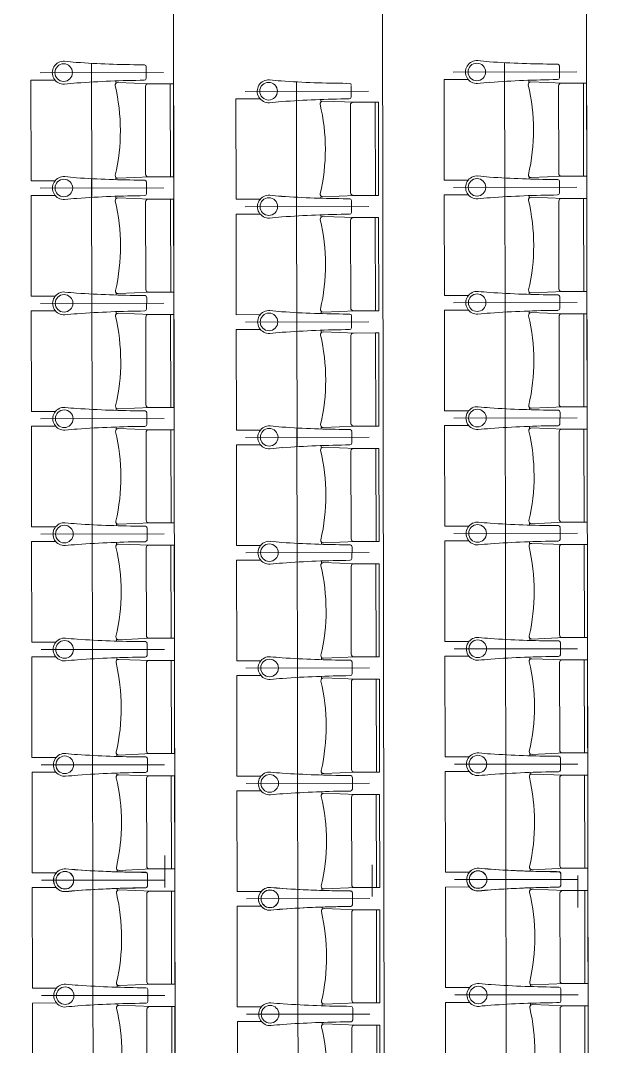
# Model space of a CAD drawing. Header units: millimetres. Extents: x 586 to 1010, y 369 to 668.
# Drawn here: x 684.831 to 687.69, y 474.633 to 479.602 of the extents above; entities that cross this region are included whole.
import ezdxf

# ---------------------------------------------------------------- set-up
doc = ezdxf.new("R2010")
doc.units = ezdxf.units.MM
doc.linetypes.add('CENTER', pattern=[2, 1.25, -0.25, 0.25, -0.25])
doc.linetypes.add('DASHED', pattern=[0.75, 0.5, -0.25])
doc.layers.add('plan line', color=7, linetype='Continuous', lineweight=15)

msp = doc.modelspace()

# ---------------------------------------------------------------- linework, layer by layer
at = {"color": 254, "lineweight": 25}
for points in [[(671.7124, 620.7085), (706.7355, 621.773), (754.2598, 613.8303), (814.6609, 600.1481), (855.7567, 598.0104), (895.0671, 567.0647), (920.0096, 542.0176), (952.0084, 521.2476), (977.2234, 504.6526), (979.6352, 479.2339), (986.3437, 463.8549), (988.7975, 462.3853)], [(654.944, 595.4717), (670.2671, 587.3174), (714.302, 595.1648), (787.0891, 595.1648), (819.3936, 580.9441), (821.0297, 562.8505), (813.4907, 552.7881), (808.7339, 539.6711), (796.4072, 534.7059), (791.0222, 527.249), (791.0222, 507.547), (797.3007, 476.5274), (814.9752, 463.8897), (836.1481, 474.6816), (874.0221, 478.5878), (885.7286, 462.7333), (863.0042, 436.0794), (845.7887, 420.6845), (845.1044, 408.6747)], [(639.2065, 583.4381), (644.7272, 575.638), (657.7961, 553.4401), (668.4043, 543.9291), (682.5178, 548.7307), (692.9838, 555.4778), (711.9339, 556.5828), (734.3456, 532.1334), (750.593, 477.7475), (754.1369, 444.164), (776.4657, 425.4473), (782.6172, 412.2355)]]:
    msp.add_spline(points, degree=3, dxfattribs=at)
at = {"layer": 'plan line'}
for p, q in [((685.5705, 480.5847), (685.588, 469.5182)), ((687.5896, 469.5266), (687.5722, 480.5826)), ((686.6015, 469.5702), (686.5842, 480.5359)), ((685.4328, 479.3878), (685.4199, 479.388)), ((685.4409, 479.3781), (685.4408, 479.321)), ((687.4344, 479.3909), (687.4216, 479.3912)), ((687.4426, 479.3813), (687.4424, 479.3241)), ((684.8819, 479.3135), (684.9985, 479.3137)), ((684.8826, 478.8262), (684.8819, 479.3135)), ((685.2929, 479.3097), (685.2929, 479.3013)), ((686.4258, 479.2977), (686.413, 479.298)), ((686.434, 479.2881), (686.4338, 479.2309)), ((686.8835, 479.3166), (687.0001, 479.3168)), ((686.8843, 478.8293), (686.8835, 479.3166)), ((687.2945, 479.3129), (687.2945, 479.3044)), ((685.8749, 479.2234), (685.9915, 479.2236)), ((685.8757, 478.7361), (685.8749, 479.2234)), ((686.2859, 479.2197), (686.2859, 479.2112)), ((685.2936, 478.8386), (685.2936, 478.8313)), ((685.4337, 478.829), (685.4208, 478.8292)), ((685.4337, 478.829), (685.4208, 478.8292)), ((687.0009, 478.8295), (686.8843, 478.8293)), ((687.2953, 478.8418), (687.2953, 478.8345)), ((687.4353, 478.8321), (687.4225, 478.8324)), ((687.4353, 478.8321), (687.4225, 478.8324)), ((684.9992, 478.8263), (684.8826, 478.8262)), ((685.4418, 478.8193), (685.4416, 478.7622)), ((685.4418, 478.8193), (685.4416, 478.7622)), ((687.4435, 478.8225), (687.4433, 478.7653)), ((687.4435, 478.8225), (687.4433, 478.7653)), ((684.8827, 478.7547), (684.9993, 478.7549)), ((684.8835, 478.2674), (684.8827, 478.7547)), ((685.2938, 478.7509), (685.2938, 478.7425)), ((685.9922, 478.7363), (685.8757, 478.7361)), ((686.2867, 478.7486), (686.2867, 478.7413)), ((686.4267, 478.7389), (686.4138, 478.7392)), ((686.4267, 478.7389), (686.4138, 478.7392)), ((686.4348, 478.7293), (686.4347, 478.6721)), ((686.4348, 478.7293), (686.4347, 478.6721)), ((686.8844, 478.7578), (687.001, 478.758)), ((686.8852, 478.2705), (686.8844, 478.7578)), ((687.2954, 478.7541), (687.2954, 478.7456)), ((685.8758, 478.6646), (685.9924, 478.6648)), ((685.8765, 478.1773), (685.8758, 478.6646)), ((686.2868, 478.6609), (686.2868, 478.6524)), ((687.2962, 478.283), (687.2962, 478.2757)), ((685.0001, 478.2675), (684.8835, 478.2674)), ((685.2945, 478.2798), (685.2945, 478.2725)), ((685.4346, 478.2702), (685.4217, 478.2704)), ((685.4345, 478.2702), (685.4217, 478.2704)), ((685.4427, 478.2605), (685.4425, 478.2034)), ((685.4427, 478.2605), (685.4425, 478.2034)), ((687.0018, 478.2707), (686.8852, 478.2705)), ((687.4362, 478.2733), (687.4233, 478.2736)), ((687.4362, 478.2733), (687.4233, 478.2736)), ((687.4443, 478.2637), (687.4442, 478.2065)), ((687.4443, 478.2637), (687.4442, 478.2065)), ((684.8836, 478.1959), (685.0002, 478.1961)), ((684.8844, 477.7086), (684.8836, 478.1959)), ((685.2946, 478.1921), (685.2947, 478.1837)), ((686.2875, 478.1898), (686.2875, 478.1825)), ((686.8853, 478.199), (687.0019, 478.1992)), ((686.886, 477.7117), (686.8853, 478.199)), ((687.2963, 478.1953), (687.2963, 478.1868)), ((685.9931, 478.1775), (685.8765, 478.1773)), ((686.4276, 478.1801), (686.4147, 478.1804)), ((686.4276, 478.1801), (686.4147, 478.1804)), ((686.4357, 478.1705), (686.4356, 478.1133)), ((686.4357, 478.1705), (686.4356, 478.1133)), ((685.8767, 478.1058), (685.9932, 478.106)), ((685.8774, 477.6185), (685.8767, 478.1058)), ((686.2877, 478.1021), (686.2877, 478.0936)), ((685.001, 477.7088), (684.8844, 477.7086)), ((685.2954, 477.721), (685.2954, 477.7137)), ((685.4354, 477.7114), (685.4226, 477.7116)), ((685.4354, 477.7114), (685.4226, 477.7116)), ((685.4436, 477.7017), (685.4434, 477.6446)), ((685.4436, 477.7017), (685.4434, 477.6446)), ((687.0026, 477.7119), (686.886, 477.7117)), ((687.297, 477.7242), (687.297, 477.7169)), ((687.4371, 477.7145), (687.4242, 477.7148)), ((687.4371, 477.7145), (687.4242, 477.7148)), ((687.4452, 477.7049), (687.4451, 477.6477)), ((687.4452, 477.7049), (687.4451, 477.6477)), ((684.8845, 477.6371), (685.0011, 477.6373)), ((684.8853, 477.1498), (684.8845, 477.6371)), ((686.8862, 477.6402), (687.0027, 477.6404)), ((686.8869, 477.1529), (686.8862, 477.6402)), ((687.2972, 477.6365), (687.2972, 477.628)), ((685.2955, 477.6333), (685.2955, 477.6249)), ((685.994, 477.6187), (685.8774, 477.6185)), ((686.2884, 477.631), (686.2884, 477.6237)), ((686.4285, 477.6213), (686.4156, 477.6216)), ((686.4285, 477.6213), (686.4156, 477.6216)), ((686.4366, 477.6117), (686.4364, 477.5545)), ((686.4366, 477.6117), (686.4364, 477.5545)), ((685.8775, 477.547), (685.9941, 477.5472)), ((685.8783, 477.0597), (685.8775, 477.547)), ((686.2886, 477.5433), (686.2886, 477.5348)), ((685.0019, 477.15), (684.8853, 477.1498)), ((685.2963, 477.1622), (685.2963, 477.1549)), ((685.4363, 477.1526), (685.4235, 477.1528)), ((685.4363, 477.1526), (685.4235, 477.1528)), ((685.4445, 477.1429), (685.4443, 477.0858)), ((685.4445, 477.1429), (685.4443, 477.0858)), ((687.0035, 477.1531), (686.8869, 477.1529)), ((687.2979, 477.1654), (687.2979, 477.1581)), ((687.438, 477.1557), (687.4251, 477.156)), ((687.438, 477.1557), (687.4251, 477.156)), ((687.4461, 477.1461), (687.4459, 477.0889)), ((687.4461, 477.1461), (687.4459, 477.0889)), ((684.8854, 477.0783), (685.002, 477.0785)), ((684.8862, 476.591), (684.8854, 477.0783)), ((685.2964, 477.0745), (685.2964, 477.0661)), ((685.9949, 477.0599), (685.8783, 477.0597)), ((686.2893, 477.0722), (686.2893, 477.0649)), ((686.4293, 477.0625), (686.4165, 477.0628)), ((686.4293, 477.0625), (686.4165, 477.0628)), ((686.4375, 477.0529), (686.4373, 476.9957)), ((686.4375, 477.0529), (686.4373, 476.9957)), ((686.887, 477.0814), (687.0036, 477.0816)), ((686.8878, 476.5941), (686.887, 477.0814)), ((687.2981, 477.0777), (687.2981, 477.0692)), ((685.8784, 476.9882), (685.995, 476.9884)), ((685.8792, 476.5009), (685.8784, 476.9882)), ((686.2894, 476.9845), (686.2894, 476.976)), ((685.0027, 476.5912), (684.8862, 476.591)), ((685.2971, 476.6034), (685.2972, 476.5961)), ((685.4372, 476.5938), (685.4243, 476.594)), ((685.4372, 476.5938), (685.4243, 476.594)), ((687.0044, 476.5943), (686.8878, 476.5941)), ((687.2988, 476.6066), (687.2988, 476.5993)), ((687.4388, 476.5969), (687.426, 476.5972)), ((687.4388, 476.5969), (687.426, 476.5972)), ((685.4453, 476.5841), (685.4452, 476.527)), ((685.4453, 476.5841), (685.4452, 476.527)), ((687.447, 476.5873), (687.4468, 476.5301)), ((687.447, 476.5873), (687.4468, 476.5301)), ((684.8863, 476.5195), (685.0029, 476.5197)), ((684.887, 476.0322), (684.8863, 476.5195)), ((685.2973, 476.5157), (685.2973, 476.5073)), ((685.9958, 476.5011), (685.8792, 476.5009)), ((686.2902, 476.5134), (686.2902, 476.5061)), ((686.4302, 476.5037), (686.4174, 476.504)), ((686.4302, 476.5037), (686.4174, 476.504)), ((686.4384, 476.4941), (686.4382, 476.4369)), ((686.4384, 476.4941), (686.4382, 476.4369)), ((686.8879, 476.5226), (687.0045, 476.5228)), ((686.8887, 476.0353), (686.8879, 476.5226)), ((687.2989, 476.5189), (687.299, 476.5105)), ((685.8793, 476.4294), (685.9959, 476.4296)), ((685.8801, 475.9421), (685.8793, 476.4294)), ((686.2903, 476.4257), (686.2903, 476.4172)), ((685.298, 476.0446), (685.298, 476.0373)), ((687.2997, 476.0478), (687.2997, 476.0405)), ((685.0036, 476.0324), (684.887, 476.0322)), ((685.4381, 476.035), (685.4252, 476.0352)), ((685.4381, 476.035), (685.4252, 476.0352)), ((685.4462, 476.0253), (685.4461, 475.9682)), ((685.4462, 476.0253), (685.4461, 475.9682)), ((687.0053, 476.0355), (686.8887, 476.0353)), ((687.4397, 476.0381), (687.4269, 476.0384)), ((687.4397, 476.0381), (687.4269, 476.0384)), ((687.4479, 476.0285), (687.4477, 475.9713)), ((687.4479, 476.0285), (687.4477, 475.9713)), ((684.8871, 475.9607), (685.0037, 475.9609)), ((684.8879, 475.4734), (684.8871, 475.9607)), ((685.2982, 475.9569), (685.2982, 475.9485)), ((686.2911, 475.9546), (686.2911, 475.9473)), ((686.4311, 475.9449), (686.4183, 475.9452)), ((686.4311, 475.9449), (686.4183, 475.9452)), ((686.8888, 475.9638), (687.0054, 475.964)), ((686.8896, 475.4765), (686.8888, 475.9638)), ((687.2998, 475.9601), (687.2998, 475.9517)), ((685.9967, 475.9423), (685.8801, 475.9421)), ((686.4392, 475.9353), (686.4391, 475.8781)), ((686.4392, 475.9353), (686.4391, 475.8781)), ((685.8802, 475.8706), (685.9968, 475.8708)), ((685.8809, 475.3833), (685.8802, 475.8706)), ((686.2912, 475.8669), (686.2912, 475.8584)), ((685.5303, 475.5574), (685.5305, 475.4028)), ((686.5346, 475.513), (686.5348, 475.3584)), ((685.0045, 475.4736), (684.8879, 475.4734)), ((685.2989, 475.4858), (685.2989, 475.4785)), ((685.439, 475.4762), (685.4261, 475.4764)), ((685.4472, 475.4105), (685.4468, 475.4676)), ((685.4471, 475.4665), (685.4469, 475.4094)), ((687.0062, 475.4767), (686.8896, 475.4765)), ((687.3006, 475.489), (687.3006, 475.4817)), ((687.4406, 475.4793), (687.4278, 475.4796)), ((687.4488, 475.4136), (687.4485, 475.4708)), ((687.4487, 475.4697), (687.4486, 475.4125)), ((687.5321, 475.4607), (687.5323, 475.3062)), ((685.0046, 475.4021), (684.888, 475.4019)), ((684.888, 475.4019), (684.8888, 474.9146)), ((685.2991, 475.3907), (685.2991, 475.398)), ((685.4391, 475.4008), (685.4262, 475.4005)), ((687.0063, 475.4052), (686.8897, 475.405)), ((686.8897, 475.405), (686.8905, 474.9177)), ((687.3007, 475.3939), (687.3007, 475.4012)), ((687.4407, 475.404), (687.4279, 475.4037)), ((685.9975, 475.3835), (685.8809, 475.3833)), ((686.2919, 475.3958), (686.292, 475.3885)), ((686.432, 475.3861), (686.4191, 475.3864)), ((686.4402, 475.3204), (686.4399, 475.3776)), ((686.4401, 475.3765), (686.44, 475.3193)), ((685.9977, 475.312), (685.8811, 475.3118)), ((685.8811, 475.3118), (685.8818, 474.8245)), ((686.2921, 475.3007), (686.2921, 475.308)), ((686.4321, 475.3108), (686.4193, 475.3105)), ((684.8888, 474.9146), (685.0054, 474.9148)), ((685.2998, 474.9196), (685.2998, 474.9281)), ((685.4481, 474.8517), (685.4477, 474.9088)), ((685.4481, 474.8517), (685.4477, 474.9088)), ((686.8905, 474.9177), (687.007, 474.9179)), ((687.3015, 474.9228), (687.3014, 474.9312)), ((687.4497, 474.8548), (687.4494, 474.912)), ((687.4497, 474.8548), (687.4494, 474.912)), ((685.0055, 474.8433), (684.8889, 474.8431)), ((684.8889, 474.8431), (684.8897, 474.3558)), ((685.2999, 474.8319), (685.2999, 474.8392)), ((685.44, 474.842), (685.4271, 474.8417)), ((685.44, 474.842), (685.4271, 474.8417)), ((685.8818, 474.8245), (685.9984, 474.8247)), ((686.2928, 474.8296), (686.2928, 474.838)), ((686.4411, 474.7616), (686.4408, 474.8188)), ((686.4411, 474.7616), (686.4408, 474.8188)), ((687.0072, 474.8464), (686.8906, 474.8462)), ((686.8906, 474.8462), (686.8913, 474.3589)), ((687.3016, 474.8351), (687.3016, 474.8424)), ((687.4416, 474.8452), (687.4288, 474.8449)), ((687.4416, 474.8452), (687.4288, 474.8449)), ((685.9985, 474.7532), (685.8819, 474.753)), ((685.8819, 474.753), (685.8827, 474.2657)), ((686.433, 474.752), (686.4201, 474.7517)), ((686.433, 474.752), (686.4201, 474.7517)), ((686.293, 474.7419), (686.293, 474.7492))]:
    msp.add_line(p, q, dxfattribs=at)
at = {"layer": 'plan line', "linetype": 'DASHED', "ltscale": 3}
for p, q in [((685.1763, 478.7454), (685.1753, 479.395)), ((687.1779, 478.7486), (687.1769, 479.3981)), ((686.1693, 478.6554), (686.1683, 479.3049)), ((685.1772, 478.1866), (685.1761, 478.8362)), ((687.1788, 478.1898), (687.1778, 478.8393)), ((686.1702, 478.0966), (686.1692, 478.7461)), ((687.1797, 477.631), (687.1787, 478.2805)), ((685.178, 477.6278), (685.177, 478.2774)), ((686.1711, 477.5378), (686.17, 478.1873)), ((685.1789, 477.069), (685.1779, 477.7186)), ((687.1806, 477.0722), (687.1796, 477.7217)), ((686.172, 476.979), (686.1709, 477.6285)), ((685.1798, 476.5102), (685.1788, 477.1598)), ((687.1815, 476.5134), (687.1804, 477.1629)), ((686.1728, 476.4202), (686.1718, 477.0697)), ((685.1807, 475.9514), (685.1797, 476.601)), ((687.1823, 475.9546), (687.1813, 476.6041)), ((686.1737, 475.8614), (686.1727, 476.5109)), ((687.1832, 475.3958), (687.1822, 476.0453)), ((685.1816, 475.3926), (685.1805, 476.0422)), ((686.1746, 475.3026), (686.1736, 475.9521)), ((685.1814, 475.4835), (685.1825, 474.834)), ((687.1831, 475.4867), (687.1841, 474.8372)), ((686.1745, 475.3935), (686.1755, 474.744)), ((685.1823, 474.9247), (685.1833, 474.2752)), ((687.184, 474.9279), (687.185, 474.2784)), ((686.1753, 474.8347), (686.1764, 474.1852))]:
    msp.add_line(p, q, dxfattribs=at)
at = {"layer": 'plan line', "linetype": 'CENTER', "ltscale": 3}
for p, q in [((685.5243, 479.3502), (684.9264, 479.3493)), ((687.526, 479.3534), (686.928, 479.3524)), ((686.5173, 479.2602), (685.9194, 479.2592)), ((685.5252, 478.7914), (684.9273, 478.7905)), ((685.5252, 478.7914), (684.9273, 478.7905)), ((687.5268, 478.7946), (686.9289, 478.7936)), ((687.5268, 478.7946), (686.9289, 478.7936)), ((686.5182, 478.7014), (685.9203, 478.7004)), ((686.5182, 478.7014), (685.9203, 478.7004)), ((685.5261, 478.2326), (684.9281, 478.2317)), ((685.5261, 478.2326), (684.9281, 478.2317)), ((687.5277, 478.2358), (686.9298, 478.2348)), ((687.5277, 478.2358), (686.9298, 478.2348)), ((686.5191, 478.1426), (685.9212, 478.1416)), ((686.5191, 478.1426), (685.9212, 478.1416)), ((685.5269, 477.6738), (684.929, 477.6729)), ((685.5269, 477.6738), (684.929, 477.6729)), ((687.5286, 477.677), (686.9307, 477.676)), ((687.5286, 477.677), (686.9307, 477.676)), ((686.52, 477.5838), (685.922, 477.5828)), ((686.52, 477.5838), (685.922, 477.5828)), ((685.5278, 477.115), (684.9299, 477.1141)), ((685.5278, 477.115), (684.9299, 477.1141)), ((687.5295, 477.1182), (686.9315, 477.1173)), ((687.5295, 477.1182), (686.9315, 477.1173)), ((686.5209, 477.025), (685.9229, 477.024)), ((686.5209, 477.025), (685.9229, 477.024)), ((685.5287, 476.5562), (684.9308, 476.5553)), ((685.5287, 476.5562), (684.9308, 476.5553)), ((687.5304, 476.5594), (686.9324, 476.5585)), ((687.5304, 476.5594), (686.9324, 476.5585)), ((686.5217, 476.4662), (685.9238, 476.4652)), ((686.5217, 476.4662), (685.9238, 476.4652)), ((685.5296, 475.9974), (684.9317, 475.9965)), ((685.5296, 475.9974), (684.9317, 475.9965)), ((687.5312, 476.0006), (686.9333, 475.9997)), ((687.5312, 476.0006), (686.9333, 475.9997)), ((686.5226, 475.9074), (685.9247, 475.9064)), ((686.5226, 475.9074), (685.9247, 475.9064)), ((685.5305, 475.4386), (684.9325, 475.4377)), ((685.5305, 475.4386), (684.9325, 475.4377)), ((687.5321, 475.4418), (686.9342, 475.4409)), ((687.5321, 475.4418), (686.9342, 475.4409)), ((686.5235, 475.3486), (685.9256, 475.3477)), ((686.5235, 475.3486), (685.9256, 475.3477)), ((685.5314, 474.8798), (684.9334, 474.8789)), ((685.5314, 474.8798), (684.9334, 474.8789)), ((687.533, 474.883), (686.9351, 474.8821)), ((687.533, 474.883), (686.9351, 474.8821)), ((686.5244, 474.7898), (685.9264, 474.7889)), ((686.5244, 474.7898), (685.9264, 474.7889))]:
    msp.add_line(p, q, dxfattribs=at)
at = {"layer": 'plan line'}
for points in [[(685.461, 479.2961), (685.3027, 479.3017, 0.474715), (685.2898, 479.287, -0.115865), (685.2905, 478.8529, 0.474715), (685.3034, 478.8382), (685.4617, 478.8453)], [(685.5565, 479.2963), (685.4495, 479.2961, 0.414214), (685.4368, 479.2834), (685.4375, 478.858, 0.414214), (685.4502, 478.8453), (685.558, 478.8454), (685.5565, 479.2963)], [(687.4626, 479.2993), (687.3044, 479.3049, 0.474715), (687.2914, 479.2901, -0.115865), (687.2921, 478.8561, 0.474715), (687.3051, 478.8414), (687.4633, 478.8485)], [(687.5582, 479.2994), (687.4512, 479.2993, 0.414214), (687.4385, 479.2866), (687.4392, 478.8611, 0.414214), (687.4519, 478.8485), (687.5597, 478.8486), (687.5582, 479.2994)], [(686.454, 479.2061), (686.2957, 479.2117, 0.474715), (686.2828, 479.1969, -0.115865), (686.2835, 478.7629, 0.474715), (686.2965, 478.7482), (686.4547, 478.7553)], [(686.5496, 479.2062), (686.4425, 479.2061, 0.414214), (686.4299, 479.1934), (686.4305, 478.7679, 0.414214), (686.4433, 478.7553), (686.551, 478.7554), (686.5496, 479.2062)], [(685.4618, 478.7373), (685.3036, 478.7429, 0.474715), (685.2907, 478.7282, -0.115865), (685.2914, 478.2941, 0.474715), (685.3043, 478.2794), (685.4626, 478.2865)], [(685.5574, 478.7375), (685.4504, 478.7373, 0.414214), (685.4377, 478.7246), (685.4384, 478.2992, 0.414214), (685.4511, 478.2865), (685.5589, 478.2866), (685.5574, 478.7375)], [(687.4635, 478.7405), (687.3052, 478.7461, 0.474715), (687.2923, 478.7313, -0.115865), (687.293, 478.2973, 0.474715), (687.306, 478.2826), (687.4642, 478.2897)], [(687.5591, 478.7406), (687.4521, 478.7405, 0.414214), (687.4394, 478.7278), (687.44, 478.3023, 0.414214), (687.4528, 478.2897), (687.5605, 478.2898), (687.5591, 478.7406)], [(686.4549, 478.6473), (686.2966, 478.6529, 0.474715), (686.2837, 478.6381, -0.115865), (686.2844, 478.2041, 0.474715), (686.2974, 478.1894), (686.4556, 478.1965)], [(686.5504, 478.6474), (686.4434, 478.6473, 0.414214), (686.4307, 478.6346), (686.4314, 478.2091, 0.414214), (686.4441, 478.1965), (686.5519, 478.1966), (686.5504, 478.6474)], [(685.4627, 478.1785), (685.3045, 478.1841, 0.474715), (685.2915, 478.1694, -0.115865), (685.2922, 477.7353, 0.474715), (685.3052, 477.7206), (685.4634, 477.7277)], [(687.4644, 478.1817), (687.3061, 478.1873, 0.474715), (687.2932, 478.1725, -0.115865), (687.2939, 477.7385, 0.474715), (687.3069, 477.7238), (687.4651, 477.7309)], [(687.5599, 478.1818), (687.4529, 478.1817, 0.414214), (687.4403, 478.169), (687.4409, 477.7435, 0.414214), (687.4536, 477.7309), (687.5614, 477.731), (687.5599, 478.1818)], [(685.5583, 478.1787), (685.4513, 478.1785, 0.414214), (685.4386, 478.1658), (685.4393, 477.7404, 0.414214), (685.452, 477.7277), (685.5598, 477.7278), (685.5583, 478.1787)], [(686.4558, 478.0885), (686.2975, 478.0941, 0.474715), (686.2846, 478.0793, -0.115865), (686.2853, 477.6453, 0.474715), (686.2982, 477.6306), (686.4565, 477.6377)], [(686.5513, 478.0886), (686.4443, 478.0885, 0.414214), (686.4316, 478.0758), (686.4323, 477.6503, 0.414214), (686.445, 477.6377), (686.5528, 477.6378), (686.5513, 478.0886)], [(685.4636, 477.6197), (685.3054, 477.6253, 0.474715), (685.2924, 477.6106, -0.115865), (685.2931, 477.1765, 0.474715), (685.3061, 477.1618), (685.4643, 477.1689)], [(685.5592, 477.6199), (685.4522, 477.6197, 0.414214), (685.4395, 477.607), (685.4402, 477.1816, 0.414214), (685.4529, 477.1689), (685.5607, 477.169), (685.5592, 477.6199)], [(687.4653, 477.6229), (687.307, 477.6285, 0.474715), (687.2941, 477.6137, -0.115865), (687.2948, 477.1797, 0.474715), (687.3077, 477.165), (687.466, 477.1721)], [(687.5608, 477.623), (687.4538, 477.6229, 0.414214), (687.4411, 477.6102), (687.4418, 477.1847, 0.414214), (687.4545, 477.1721), (687.5623, 477.1722), (687.5608, 477.623)], [(686.4566, 477.5297), (686.2984, 477.5353, 0.474715), (686.2855, 477.5205, -0.115865), (686.2861, 477.0865, 0.474715), (686.2991, 477.0718), (686.4573, 477.0789)], [(686.5522, 477.5298), (686.4452, 477.5297, 0.414214), (686.4325, 477.517), (686.4332, 477.0915, 0.414214), (686.4459, 477.0789), (686.5537, 477.079), (686.5522, 477.5298)], [(685.4645, 477.0609), (685.3062, 477.0665, 0.474715), (685.2933, 477.0518, -0.115865), (685.294, 476.6177, 0.474715), (685.307, 476.603), (685.4652, 476.6101)], [(685.5601, 477.0611), (685.453, 477.0609, 0.414214), (685.4404, 477.0482), (685.441, 476.6228, 0.414214), (685.4538, 476.6101), (685.5615, 476.6102), (685.5601, 477.0611)], [(687.4661, 477.0641), (687.3079, 477.0697, 0.474715), (687.295, 477.0549, -0.115865), (687.2956, 476.6209, 0.474715), (687.3086, 476.6062), (687.4669, 476.6133)], [(687.5617, 477.0642), (687.4547, 477.0641, 0.414214), (687.442, 477.0514), (687.4427, 476.6259, 0.414214), (687.4554, 476.6133), (687.5632, 476.6134), (687.5617, 477.0642)], [(686.4575, 476.9709), (686.2993, 476.9765, 0.474715), (686.2863, 476.9617, -0.115865), (686.287, 476.5277, 0.474715), (686.3, 476.513), (686.4582, 476.5201)], [(686.5531, 476.971), (686.4461, 476.9709, 0.414214), (686.4334, 476.9582), (686.4341, 476.5327, 0.414214), (686.4468, 476.5201), (686.5546, 476.5202), (686.5531, 476.971)], [(685.4654, 476.5021), (685.3071, 476.5077, 0.474715), (685.2942, 476.493, -0.115865), (685.2949, 476.0589, 0.474715), (685.3079, 476.0442), (685.4661, 476.0513)], [(685.5609, 476.5023), (685.4539, 476.5021, 0.414214), (685.4412, 476.4894), (685.4419, 476.064, 0.414214), (685.4546, 476.0513), (685.5624, 476.0515), (685.5609, 476.5023)], [(687.467, 476.5053), (687.3088, 476.5109, 0.474715), (687.2958, 476.4961, -0.115865), (687.2965, 476.0621, 0.474715), (687.3095, 476.0474), (687.4677, 476.0545)], [(687.5626, 476.5054), (687.4556, 476.5053, 0.414214), (687.4429, 476.4926), (687.4436, 476.0671, 0.414214), (687.4563, 476.0545), (687.5641, 476.0546), (687.5626, 476.5054)], [(686.4584, 476.4121), (686.3002, 476.4177, 0.474715), (686.2872, 476.4029, -0.115865), (686.2879, 475.9689, 0.474715), (686.3009, 475.9542), (686.4591, 475.9613)], [(686.554, 476.4122), (686.447, 476.4121, 0.414214), (686.4343, 476.3994), (686.4349, 475.9739, 0.414214), (686.4477, 475.9613), (686.5554, 475.9614), (686.554, 476.4122)], [(685.4663, 475.9433), (685.308, 475.9489, 0.474715), (685.2951, 475.9342, -0.115865), (685.2958, 475.5001, 0.474715), (685.3087, 475.4854), (685.467, 475.4925)], [(687.4679, 475.9465), (687.3097, 475.9521, 0.474715), (687.2967, 475.9373, -0.115865), (687.2974, 475.5033, 0.474715), (687.3104, 475.4886), (687.4686, 475.4957)], [(687.5635, 475.9466), (687.4565, 475.9465, 0.414214), (687.4438, 475.9338), (687.4445, 475.5083, 0.414214), (687.4572, 475.4957), (687.5649, 475.4958), (687.5635, 475.9466)], [(685.5618, 475.9435), (685.4548, 475.9433, 0.414214), (685.4421, 475.9306), (685.4428, 475.5052, 0.414214), (685.4555, 475.4925), (685.5633, 475.4927), (685.5618, 475.9435)], [(686.4593, 475.8533), (686.301, 475.8589, 0.474715), (686.2881, 475.8441, -0.115865), (686.2888, 475.4101, 0.474715), (686.3018, 475.3954), (686.46, 475.4025)], [(686.5548, 475.8534), (686.4478, 475.8533, 0.414214), (686.4352, 475.8406), (686.4358, 475.4151, 0.414214), (686.4485, 475.4025), (686.5563, 475.4026), (686.5548, 475.8534)], [(685.4678, 474.9337), (685.3096, 474.9276, -0.474715), (685.2966, 474.9423, 0.115865), (685.296, 475.3764, -0.474715), (685.3089, 475.3912), (685.4671, 475.3845)], [(685.5634, 474.9339), (685.4564, 474.9337, -0.414214), (685.4437, 474.9464), (685.443, 475.3718, -0.414214), (685.4557, 475.3845), (685.5635, 475.3847), (685.5634, 474.9339)], [(687.4695, 474.9369), (687.3113, 474.9308, -0.474715), (687.2983, 474.9455, 0.115865), (687.2976, 475.3796, -0.474715), (687.3105, 475.3943), (687.4688, 475.3877)], [(687.5651, 474.9371), (687.4581, 474.9369, -0.414214), (687.4453, 474.9495), (687.4447, 475.375, -0.414214), (687.4573, 475.3877), (687.5651, 475.3879), (687.5651, 474.9371)], [(686.4609, 474.8437), (686.3026, 474.8376, -0.474715), (686.2897, 474.8523, 0.115865), (686.289, 475.2864, -0.474715), (686.3019, 475.3011), (686.4602, 475.2945)], [(686.5564, 474.8439), (686.4494, 474.8437, -0.414214), (686.4367, 474.8563), (686.436, 475.2818, -0.414214), (686.4487, 475.2945), (686.5565, 475.2947), (686.5564, 474.8439)], [(685.4687, 474.3749), (685.3105, 474.3688, -0.474715), (685.2975, 474.3835, 0.115865), (685.2968, 474.8176, -0.474715), (685.3098, 474.8324), (685.468, 474.8258)], [(685.5643, 474.3751), (685.4573, 474.3749, -0.414214), (685.4446, 474.3876), (685.4439, 474.813, -0.414214), (685.4566, 474.8257), (685.5643, 474.8259), (685.5643, 474.3751)], [(687.4704, 474.3781), (687.3121, 474.372, -0.474715), (687.2992, 474.3867, 0.115865), (687.2985, 474.8208, -0.474715), (687.3114, 474.8355), (687.4697, 474.8289)], [(687.5659, 474.3783), (687.4589, 474.3781, -0.414214), (687.4462, 474.3907), (687.4455, 474.8162, -0.414214), (687.4582, 474.8289), (687.566, 474.8291), (687.5659, 474.3783)], [(686.4618, 474.2849), (686.3035, 474.2788, -0.474715), (686.2905, 474.2935, 0.115865), (686.2899, 474.7276, -0.474715), (686.3028, 474.7423), (686.461, 474.7357)], [(686.5573, 474.2851), (686.4503, 474.2849, -0.414214), (686.4376, 474.2975), (686.4369, 474.723, -0.414214), (686.4496, 474.7357), (686.5574, 474.7359), (686.5573, 474.2851)]]:
    msp.add_lwpolyline(points, format="xyb", dxfattribs=at)
for points in [[(685.5725, 479.2963), (685.5732, 478.8455), (685.558, 478.8454), (685.5565, 479.2963), (685.5725, 479.2963)], [(687.5742, 479.2994), (687.5749, 478.8486), (687.5597, 478.8486), (687.5582, 479.2994), (687.5742, 479.2994)], [(686.5656, 479.2062), (686.5663, 478.7554), (686.551, 478.7554), (686.5496, 479.2062), (686.5656, 479.2062)], [(685.5734, 478.7375), (685.5741, 478.2867), (685.5589, 478.2866), (685.5574, 478.7375), (685.5734, 478.7375)], [(687.5751, 478.7407), (687.5758, 478.2898), (687.5605, 478.2898), (687.5591, 478.7406), (687.5751, 478.7407)], [(686.5664, 478.6474), (686.5672, 478.1966), (686.5519, 478.1966), (686.5504, 478.6474), (686.5664, 478.6474)], [(687.5759, 478.1819), (687.5767, 477.731), (687.5614, 477.731), (687.5599, 478.1818), (687.5759, 478.1819)], [(685.5743, 478.1787), (685.575, 477.7279), (685.5598, 477.7278), (685.5583, 478.1787), (685.5743, 478.1787)], [(686.5673, 478.0886), (686.568, 477.6378), (686.5528, 477.6378), (686.5513, 478.0886), (686.5673, 478.0886)], [(685.5752, 477.6199), (685.5759, 477.1691), (685.5607, 477.169), (685.5592, 477.6199), (685.5752, 477.6199)], [(687.5768, 477.6231), (687.5775, 477.1722), (687.5623, 477.1722), (687.5608, 477.623), (687.5768, 477.6231)], [(686.5682, 477.5298), (686.5689, 477.079), (686.5537, 477.079), (686.5522, 477.5298), (686.5682, 477.5298)], [(685.5761, 477.0611), (685.5768, 476.6103), (685.5615, 476.6102), (685.5601, 477.0611), (685.5761, 477.0611)], [(687.5777, 477.0643), (687.5784, 476.6134), (687.5632, 476.6134), (687.5617, 477.0642), (687.5777, 477.0643)], [(686.5691, 476.9711), (686.5698, 476.5202), (686.5546, 476.5202), (686.5531, 476.971), (686.5691, 476.9711)], [(685.5769, 476.5023), (685.5777, 476.0515), (685.5624, 476.0515), (685.5609, 476.5023), (685.5769, 476.5023)], [(687.5786, 476.5055), (687.5793, 476.0546), (687.5641, 476.0546), (687.5626, 476.5054), (687.5786, 476.5055)], [(686.57, 476.4123), (686.5707, 475.9614), (686.5554, 475.9614), (686.554, 476.4122), (686.57, 476.4123)], [(687.5795, 475.9467), (687.5802, 475.4958), (687.5649, 475.4958), (687.5635, 475.9466), (687.5795, 475.9467)], [(685.5778, 475.9435), (685.5785, 475.4927), (685.5633, 475.4927), (685.5618, 475.9435), (685.5778, 475.9435)], [(686.5709, 475.8535), (686.5716, 475.4026), (686.5563, 475.4026), (686.5548, 475.8534), (686.5709, 475.8535)], [(685.5794, 474.9339), (685.5787, 475.3848), (685.5635, 475.3847), (685.5634, 474.9339), (685.5794, 474.9339)], [(687.5811, 474.9371), (687.5804, 475.3879), (687.5651, 475.3879), (687.5651, 474.9371), (687.5811, 474.9371)], [(686.5724, 474.8439), (686.5717, 475.2947), (686.5565, 475.2947), (686.5564, 474.8439), (686.5724, 474.8439)], [(685.5803, 474.3751), (685.5796, 474.826), (685.5643, 474.8259), (685.5643, 474.3751), (685.5803, 474.3751)], [(687.5819, 474.3783), (687.5812, 474.8291), (687.566, 474.8291), (687.5659, 474.3783), (687.5819, 474.3783)], [(686.5733, 474.2851), (686.5726, 474.7359), (686.5574, 474.7359), (686.5573, 474.2851), (686.5733, 474.2851)]]:
    msp.add_lwpolyline(points, dxfattribs=at)
for centre in [(685.0405, 479.3498), (687.0422, 479.353), (686.0335, 479.2598), (685.0414, 478.791), (685.0414, 478.791), (687.0431, 478.7942), (687.043, 478.7942), (686.0344, 478.701), (686.0344, 478.701), (685.0423, 478.2322), (685.0423, 478.2322), (687.0439, 478.2354), (687.0439, 478.2354), (686.0353, 478.1422), (686.0353, 478.1422), (685.0432, 477.6734), (685.0432, 477.6734), (687.0448, 477.6766), (687.0448, 477.6766), (686.0362, 477.5834), (686.0362, 477.5834), (685.044, 477.1146), (685.044, 477.1146), (687.0457, 477.1178), (687.0457, 477.1178), (686.0371, 477.0246), (686.0371, 477.0246), (685.0449, 476.5558), (685.0449, 476.5558), (687.0466, 476.559), (687.0466, 476.559), (686.038, 476.4658), (686.038, 476.4658), (685.0458, 475.997), (685.0458, 475.997), (687.0475, 476.0002), (687.0475, 476.0002), (686.0388, 475.907), (686.0388, 475.907), (685.0467, 475.4382), (685.0467, 475.4375), (687.0483, 475.4414), (687.0483, 475.4407), (686.0397, 475.3482), (686.0397, 475.3475), (685.0476, 474.8787), (685.0476, 474.8787), (687.0492, 474.8819), (687.0492, 474.8819), (686.0406, 474.7887), (686.0406, 474.7887)]:
    msp.add_circle(centre, 0.0427, dxfattribs=at)
for centre, radius, start, end in [((685.0407, 479.3495), 0.0554, 85.5424, 273.5847), ((685.1653, 480.3921), 0.9947, 263.0552, 266.318), ((685.4398, 484.3846), 4.9966, 266.1162, 269.7717), ((685.4314, 479.3785), 0.00935, 8.5288, 81.652), ((687.0424, 479.3526), 0.0554, 85.5424, 273.5847), ((687.1669, 480.3953), 0.9947, 263.0552, 266.318), ((687.4415, 484.3877), 4.9966, 266.1162, 269.7717), ((687.4331, 479.3817), 0.00935, 8.5288, 81.652), ((687.4329, 479.3257), 0.00967, 269.4661, 350.9165), ((685.4323, 475.3579), 3.9554, 94.7628, 95.6309), ((685.4824, 473.9844), 5.3287, 90.5499, 94.0735), ((685.4312, 479.3225), 0.00967, 269.4661, 350.9165), ((686.0337, 479.2594), 0.0554, 85.5424, 273.5847), ((686.1583, 480.3021), 0.9947, 263.0552, 266.318), ((686.4329, 484.2945), 4.9966, 266.1162, 269.7717), ((686.4245, 479.2885), 0.00935, 8.5288, 81.652), ((687.4339, 475.3611), 3.9554, 94.7628, 95.6309), ((687.484, 473.9875), 5.3287, 90.5499, 94.0735), ((686.4242, 479.2325), 0.00967, 269.4661, 350.9165), ((686.4253, 475.2679), 3.9554, 94.7628, 95.6309), ((686.4754, 473.8943), 5.3287, 90.5499, 94.0735), ((685.0416, 478.7907), 0.0554, 85.5424, 273.5847), ((685.0416, 478.7907), 0.0554, 85.5424, 273.5847), ((685.1662, 479.8333), 0.9947, 263.0552, 266.318), ((685.1662, 479.8333), 0.9947, 263.0552, 266.318), ((685.4407, 483.8258), 4.9966, 266.1162, 269.7717), ((685.4407, 483.8258), 4.9966, 266.1162, 269.7717), ((685.4323, 478.8197), 0.00935, 8.5288, 81.652), ((685.4323, 478.8197), 0.00935, 8.5288, 81.652), ((687.0432, 478.7938), 0.0554, 85.5424, 273.5847), ((687.0432, 478.7938), 0.0554, 85.5424, 273.5847), ((687.1678, 479.8365), 0.9947, 263.0552, 266.318), ((687.1678, 479.8365), 0.9947, 263.0552, 266.318), ((687.4424, 483.8289), 4.9966, 266.1162, 269.7717), ((687.4424, 483.8289), 4.9966, 266.1162, 269.7717), ((687.434, 478.8229), 0.00935, 8.5288, 81.652), ((687.434, 478.8229), 0.00935, 8.5288, 81.652), ((685.4331, 474.7991), 3.9554, 94.7628, 95.6309), ((685.4331, 474.7991), 3.9554, 94.7628, 95.6309), ((685.4833, 473.4256), 5.3287, 90.5499, 94.0735), ((685.4833, 473.4256), 5.3287, 90.5499, 94.0735), ((685.4321, 478.7637), 0.00967, 269.4661, 350.9165), ((685.4321, 478.7637), 0.00967, 269.4661, 350.9165), ((686.0346, 478.7006), 0.0554, 85.5424, 273.5847), ((686.0346, 478.7006), 0.0554, 85.5424, 273.5847), ((686.1592, 479.7433), 0.9947, 263.0552, 266.318), ((686.1592, 479.7433), 0.9947, 263.0552, 266.318), ((686.4338, 483.7357), 4.9966, 266.1162, 269.7717), ((686.4337, 483.7357), 4.9966, 266.1162, 269.7717), ((686.4253, 478.7297), 0.00935, 8.5288, 81.652), ((686.4253, 478.7297), 0.00935, 8.5288, 81.652), ((687.4348, 474.8023), 3.9554, 94.7628, 95.6309), ((687.4348, 474.8023), 3.9554, 94.7628, 95.6309), ((687.4849, 473.4287), 5.3287, 90.5499, 94.0735), ((687.4849, 473.4287), 5.3287, 90.5499, 94.0735), ((687.4337, 478.7669), 0.00967, 269.4661, 350.9165), ((687.4337, 478.7669), 0.00967, 269.4661, 350.9165), ((686.4262, 474.7091), 3.9554, 94.7628, 95.6309), ((686.4262, 474.7091), 3.9554, 94.7628, 95.6309), ((686.4763, 473.3355), 5.3287, 90.5499, 94.0735), ((686.4763, 473.3355), 5.3287, 90.5499, 94.0735), ((686.4251, 478.6737), 0.00967, 269.4661, 350.9165), ((686.4251, 478.6737), 0.00967, 269.4661, 350.9165), ((685.0425, 478.2319), 0.0554, 85.5424, 273.5847), ((685.0425, 478.2319), 0.0554, 85.5424, 273.5847), ((685.167, 479.2745), 0.9947, 263.0552, 266.318), ((685.167, 479.2745), 0.9947, 263.0552, 266.318), ((685.4416, 483.267), 4.9966, 266.1162, 269.7717), ((685.4416, 483.267), 4.9966, 266.1162, 269.7717), ((687.0441, 478.235), 0.0554, 85.5424, 273.5847), ((687.0441, 478.235), 0.0554, 85.5424, 273.5847), ((687.1687, 479.2777), 0.9947, 263.0552, 266.318), ((687.1687, 479.2777), 0.9947, 263.0552, 266.318), ((687.4433, 483.2701), 4.9966, 266.1162, 269.7717), ((687.4433, 483.2701), 4.9966, 266.1162, 269.7717), ((685.4332, 478.2609), 0.00935, 8.5288, 81.652), ((685.4332, 478.2609), 0.00935, 8.5288, 81.652), ((687.4348, 478.2641), 0.00935, 8.5288, 81.652), ((687.4348, 478.2641), 0.00935, 8.5288, 81.652), ((685.434, 474.2403), 3.9554, 94.7628, 95.6309), ((685.434, 474.2403), 3.9554, 94.7628, 95.6309), ((685.4841, 472.8668), 5.3287, 90.5499, 94.0735), ((685.4841, 472.8668), 5.3287, 90.5499, 94.0735), ((685.433, 478.2049), 0.00967, 269.4661, 350.9165), ((685.433, 478.2049), 0.00967, 269.4661, 350.9165), ((686.0355, 478.1418), 0.0554, 85.5424, 273.5847), ((686.0355, 478.1418), 0.0554, 85.5424, 273.5847), ((686.1601, 479.1845), 0.9947, 263.0552, 266.318), ((686.1601, 479.1845), 0.9947, 263.0552, 266.318), ((686.4346, 483.1769), 4.9966, 266.1162, 269.7717), ((686.4346, 483.1769), 4.9966, 266.1162, 269.7717), ((687.4357, 474.2435), 3.9554, 94.7628, 95.6309), ((687.4357, 474.2435), 3.9554, 94.7628, 95.6309), ((687.4858, 472.8699), 5.3287, 90.5499, 94.0735), ((687.4858, 472.8699), 5.3287, 90.5499, 94.0735), ((687.4346, 478.2081), 0.00967, 269.4661, 350.9165), ((687.4346, 478.2081), 0.00967, 269.4661, 350.9165), ((686.4262, 478.1709), 0.00935, 8.5288, 81.652), ((686.4262, 478.1709), 0.00935, 8.5288, 81.652), ((686.4271, 474.1503), 3.9554, 94.7628, 95.6309), ((686.4271, 474.1503), 3.9554, 94.7628, 95.6309), ((686.4772, 472.7767), 5.3287, 90.5499, 94.0735), ((686.4772, 472.7767), 5.3287, 90.5499, 94.0735), ((686.426, 478.1149), 0.00967, 269.4661, 350.9165), ((686.426, 478.1149), 0.00967, 269.4661, 350.9165), ((685.0433, 477.6731), 0.0554, 85.5424, 273.5847), ((685.0433, 477.6731), 0.0554, 85.5424, 273.5847), ((685.1679, 478.7157), 0.9947, 263.0552, 266.318), ((685.1679, 478.7157), 0.9947, 263.0552, 266.318), ((685.4425, 482.7082), 4.9966, 266.1162, 269.7717), ((685.4425, 482.7082), 4.9966, 266.1162, 269.7717), ((685.4341, 477.7021), 0.00935, 8.5288, 81.652), ((685.4341, 477.7021), 0.00935, 8.5288, 81.652), ((687.045, 477.6762), 0.0554, 85.5424, 273.5847), ((687.045, 477.6762), 0.0554, 85.5424, 273.5847), ((687.1696, 478.7189), 0.9947, 263.0552, 266.318), ((687.1696, 478.7189), 0.9947, 263.0552, 266.318), ((687.4441, 482.7113), 4.9966, 266.1162, 269.7717), ((687.4441, 482.7113), 4.9966, 266.1162, 269.7717), ((687.4357, 477.7053), 0.00935, 8.5288, 81.652), ((687.4357, 477.7053), 0.00935, 8.5288, 81.652), ((685.485, 472.308), 5.3287, 90.5499, 94.0735), ((685.485, 472.308), 5.3287, 90.5499, 94.0735), ((685.4339, 477.6461), 0.00967, 269.4661, 350.9165), ((685.4339, 477.6461), 0.00967, 269.4661, 350.9165), ((686.0364, 477.583), 0.0554, 85.5424, 273.5847), ((686.0364, 477.583), 0.0554, 85.5424, 273.5847), ((686.161, 478.6257), 0.9947, 263.0552, 266.318), ((686.161, 478.6257), 0.9947, 263.0552, 266.318), ((687.4867, 472.3111), 5.3287, 90.5499, 94.0735), ((687.4867, 472.3111), 5.3287, 90.5499, 94.0735), ((687.4355, 477.6493), 0.00967, 269.4661, 350.9165), ((687.4355, 477.6493), 0.00967, 269.4661, 350.9165), ((685.4349, 473.6815), 3.9554, 94.7628, 95.6309), ((685.4349, 473.6815), 3.9554, 94.7628, 95.6309), ((686.4355, 482.6181), 4.9966, 266.1162, 269.7717), ((686.4355, 482.6181), 4.9966, 266.1162, 269.7717), ((686.4271, 477.6121), 0.00935, 8.5288, 81.652), ((686.4271, 477.6121), 0.00935, 8.5288, 81.652), ((687.4366, 473.6847), 3.9554, 94.7628, 95.6309), ((687.4366, 473.6847), 3.9554, 94.7628, 95.6309), ((686.478, 472.2179), 5.3287, 90.5499, 94.0735), ((686.478, 472.2179), 5.3287, 90.5499, 94.0735), ((686.4269, 477.5561), 0.00967, 269.4661, 350.9165), ((686.4269, 477.5561), 0.00967, 269.4661, 350.9165), ((686.4279, 473.5915), 3.9554, 94.7628, 95.6309), ((686.4279, 473.5915), 3.9554, 94.7628, 95.6309), ((685.0442, 477.1143), 0.0554, 85.5424, 273.5847), ((685.0442, 477.1143), 0.0554, 85.5424, 273.5847), ((685.1688, 478.1569), 0.9947, 263.0552, 266.318), ((685.1688, 478.1569), 0.9947, 263.0552, 266.318), ((685.4434, 482.1494), 4.9966, 266.1162, 269.7717), ((685.4434, 482.1494), 4.9966, 266.1162, 269.7717), ((685.435, 477.1433), 0.00935, 8.5288, 81.652), ((685.435, 477.1433), 0.00935, 8.5288, 81.652), ((687.0459, 477.1174), 0.0554, 85.5424, 273.5847), ((687.0459, 477.1174), 0.0554, 85.5424, 273.5847), ((687.1705, 478.1601), 0.9947, 263.0552, 266.318), ((687.1705, 478.1601), 0.9947, 263.0552, 266.318), ((687.445, 482.1525), 4.9966, 266.1162, 269.7717), ((687.445, 482.1525), 4.9966, 266.1162, 269.7717), ((687.4366, 477.1465), 0.00935, 8.5288, 81.652), ((687.4366, 477.1465), 0.00935, 8.5288, 81.652), ((687.4364, 477.0905), 0.00967, 269.4661, 350.9165), ((687.4364, 477.0905), 0.00967, 269.4661, 350.9165), ((685.4358, 473.1227), 3.9554, 94.7628, 95.6309), ((685.4358, 473.1227), 3.9554, 94.7628, 95.6309), ((685.4859, 471.7492), 5.3287, 90.5499, 94.0735), ((685.4859, 471.7492), 5.3287, 90.5499, 94.0735), ((685.4347, 477.0873), 0.00967, 269.4661, 350.9165), ((685.4347, 477.0873), 0.00967, 269.4661, 350.9165), ((686.0373, 477.0242), 0.0554, 85.5424, 273.5847), ((686.0373, 477.0242), 0.0554, 85.5424, 273.5847), ((686.1618, 478.0669), 0.9947, 263.0552, 266.318), ((686.1618, 478.0669), 0.9947, 263.0552, 266.318), ((686.4364, 482.0593), 4.9966, 266.1162, 269.7717), ((686.4364, 482.0593), 4.9966, 266.1162, 269.7717), ((686.428, 477.0533), 0.00935, 8.5288, 81.652), ((686.428, 477.0533), 0.00935, 8.5288, 81.652), ((687.4374, 473.1259), 3.9554, 94.7628, 95.6309), ((687.4374, 473.1259), 3.9554, 94.7628, 95.6309), ((687.4875, 471.7523), 5.3287, 90.5499, 94.0735), ((687.4875, 471.7523), 5.3287, 90.5499, 94.0735), ((686.4278, 476.9973), 0.00967, 269.4661, 350.9165), ((686.4278, 476.9973), 0.00967, 269.4661, 350.9165), ((686.4288, 473.0327), 3.9554, 94.7628, 95.6309), ((686.4288, 473.0327), 3.9554, 94.7628, 95.6309), ((686.4789, 471.6591), 5.3287, 90.5499, 94.0735), ((686.4789, 471.6591), 5.3287, 90.5499, 94.0735), ((685.0451, 476.5555), 0.0554, 85.5424, 273.5847), ((685.0451, 476.5555), 0.0554, 85.5424, 273.5847), ((685.1697, 477.5981), 0.9947, 263.0552, 266.318), ((685.1697, 477.5981), 0.9947, 263.0552, 266.318), ((685.4443, 481.5906), 4.9966, 266.1162, 269.7717), ((685.4442, 481.5906), 4.9966, 266.1162, 269.7717), ((685.4358, 476.5845), 0.00935, 8.5288, 81.652), ((685.4358, 476.5845), 0.00935, 8.5288, 81.652), ((687.0468, 476.5586), 0.0554, 85.5424, 273.5847), ((687.0468, 476.5586), 0.0554, 85.5424, 273.5847), ((687.1713, 477.6013), 0.9947, 263.0552, 266.318), ((687.1713, 477.6013), 0.9947, 263.0552, 266.318), ((687.4459, 481.5937), 4.9966, 266.1162, 269.7717), ((687.4459, 481.5937), 4.9966, 266.1162, 269.7717), ((687.4375, 476.5877), 0.00935, 8.5288, 81.652), ((687.4375, 476.5877), 0.00935, 8.5288, 81.652), ((685.4367, 472.5639), 3.9554, 94.7628, 95.6309), ((685.4367, 472.5639), 3.9554, 94.7628, 95.6309), ((685.4868, 471.1904), 5.3287, 90.5499, 94.0735), ((685.4868, 471.1904), 5.3287, 90.5499, 94.0735), ((685.4356, 476.5285), 0.00967, 269.4661, 350.9165), ((685.4356, 476.5285), 0.00967, 269.4661, 350.9165), ((686.0381, 476.4654), 0.0554, 85.5424, 273.5847), ((686.0381, 476.4654), 0.0554, 85.5424, 273.5847), ((686.1627, 477.5081), 0.9947, 263.0552, 266.318), ((686.1627, 477.5081), 0.9947, 263.0552, 266.318), ((686.4373, 481.5005), 4.9966, 266.1162, 269.7717), ((686.4373, 481.5005), 4.9966, 266.1162, 269.7717), ((686.4289, 476.4945), 0.00935, 8.5288, 81.652), ((686.4289, 476.4945), 0.00935, 8.5288, 81.652), ((687.4383, 472.5671), 3.9554, 94.7628, 95.6309), ((687.4383, 472.5671), 3.9554, 94.7628, 95.6309), ((687.4884, 471.1935), 5.3287, 90.5499, 94.0735), ((687.4884, 471.1935), 5.3287, 90.5499, 94.0735), ((687.4373, 476.5317), 0.00967, 269.4661, 350.9165), ((687.4373, 476.5317), 0.00967, 269.4661, 350.9165), ((686.4297, 472.4739), 3.9554, 94.7628, 95.6309), ((686.4297, 472.4739), 3.9554, 94.7628, 95.6309), ((686.4798, 471.1003), 5.3287, 90.5499, 94.0735), ((686.4798, 471.1003), 5.3287, 90.5499, 94.0735), ((686.4287, 476.4385), 0.00967, 269.4661, 350.9165), ((686.4287, 476.4385), 0.00967, 269.4661, 350.9165), ((685.046, 475.9967), 0.0554, 85.5424, 273.5847), ((685.046, 475.9967), 0.0554, 85.5424, 273.5847), ((685.1706, 477.0393), 0.9947, 263.0552, 266.318), ((685.1706, 477.0393), 0.9947, 263.0552, 266.318), ((685.4451, 481.0318), 4.9966, 266.1162, 269.7717), ((685.4451, 481.0318), 4.9966, 266.1162, 269.7717), ((687.0476, 475.9998), 0.0554, 85.5424, 273.5847), ((687.0476, 475.9998), 0.0554, 85.5424, 273.5847), ((687.1722, 477.0425), 0.9947, 263.0552, 266.318), ((687.1722, 477.0425), 0.9947, 263.0552, 266.318), ((687.4468, 481.0349), 4.9966, 266.1162, 269.7717), ((687.4468, 481.0349), 4.9966, 266.1162, 269.7717), ((685.4367, 476.0257), 0.00935, 8.5288, 81.652), ((685.4367, 476.0257), 0.00935, 8.5288, 81.652), ((687.4384, 476.0289), 0.00935, 8.5288, 81.652), ((687.4384, 476.0289), 0.00935, 8.5288, 81.652), ((685.4376, 472.0051), 3.9554, 94.7628, 95.6309), ((685.4376, 472.0051), 3.9554, 94.7628, 95.6309), ((685.4877, 470.6316), 5.3287, 90.5499, 94.0735), ((685.4877, 470.6316), 5.3287, 90.5499, 94.0735), ((685.4365, 475.9697), 0.00967, 269.4661, 350.9165), ((685.4365, 475.9697), 0.00967, 269.4661, 350.9165), ((686.039, 475.9066), 0.0554, 85.5424, 273.5847), ((686.039, 475.9066), 0.0554, 85.5424, 273.5847), ((686.1636, 476.9493), 0.9947, 263.0552, 266.318), ((686.1636, 476.9493), 0.9947, 263.0552, 266.318), ((686.4382, 480.9417), 4.9966, 266.1162, 269.7717), ((686.4382, 480.9417), 4.9966, 266.1162, 269.7717), ((686.4297, 475.9357), 0.00935, 8.5288, 81.652), ((686.4297, 475.9357), 0.00935, 8.5288, 81.652), ((687.4392, 472.0083), 3.9554, 94.7628, 95.6309), ((687.4392, 472.0083), 3.9554, 94.7628, 95.6309), ((687.4893, 470.6347), 5.3287, 90.5499, 94.0735), ((687.4893, 470.6347), 5.3287, 90.5499, 94.0735), ((687.4382, 475.9729), 0.00967, 269.4661, 350.9165), ((687.4382, 475.9729), 0.00967, 269.4661, 350.9165), ((686.4306, 471.9151), 3.9554, 94.7628, 95.6309), ((686.4306, 471.9151), 3.9554, 94.7628, 95.6309), ((686.4807, 470.5415), 5.3287, 90.5499, 94.0735), ((686.4807, 470.5415), 5.3287, 90.5499, 94.0735), ((686.4295, 475.8797), 0.00967, 269.4661, 350.9165), ((686.4295, 475.8797), 0.00967, 269.4661, 350.9165), ((685.0469, 475.4379), 0.0554, 86.596, 274.6384), ((685.0469, 475.4379), 0.0554, 85.5424, 273.5847), ((685.4258, 479.4306), 3.9554, 264.5499, 265.418), ((685.1715, 476.4805), 0.9947, 263.0552, 266.318), ((685.446, 480.473), 4.9966, 266.1162, 269.7717), ((685.4716, 480.8043), 5.3287, 266.1073, 269.6309), ((685.4373, 475.4661), 0.00967, 9.2643, 90.7147), ((685.4376, 475.4669), 0.00935, 8.5288, 81.652), ((687.0485, 475.441), 0.0554, 86.596, 274.6384), ((687.0485, 475.441), 0.0554, 85.5424, 273.5847), ((687.4275, 479.4338), 3.9554, 264.5499, 265.418), ((687.1731, 476.4837), 0.9947, 263.0552, 266.318), ((687.4477, 480.4761), 4.9966, 266.1162, 269.7717), ((687.4733, 480.8075), 5.3287, 266.1073, 269.6309), ((687.4389, 475.4692), 0.00967, 9.2643, 90.7147), ((687.4392, 475.4701), 0.00935, 8.5288, 81.652), ((685.4619, 470.4041), 4.9966, 90.409, 94.0646), ((685.4885, 470.0728), 5.3287, 90.5499, 94.0735), ((685.4374, 475.4109), 0.00967, 269.4661, 350.9165), ((685.4377, 475.4101), 0.00935, 278.5288, 351.652), ((686.0399, 475.3478), 0.0554, 86.596, 274.6384), ((686.0399, 475.3478), 0.0554, 85.5424, 273.5847), ((686.4189, 479.3406), 3.9554, 264.5499, 265.418), ((686.1645, 476.3905), 0.9947, 263.0552, 266.318), ((687.4635, 470.4072), 4.9966, 90.409, 94.0646), ((687.4902, 470.0759), 5.3287, 90.5499, 94.0735), ((687.439, 475.4141), 0.00967, 269.4661, 350.9165), ((687.4393, 475.4132), 0.00935, 278.5288, 351.652), ((685.4384, 471.4463), 3.9554, 94.7628, 95.6309), ((685.1747, 474.3956), 0.9947, 93.8628, 97.1256), ((686.439, 480.3829), 4.9966, 266.1162, 269.7717), ((686.4646, 480.7143), 5.3287, 266.1073, 269.6309), ((686.4303, 475.376), 0.00967, 9.2643, 90.7147), ((686.4306, 475.3769), 0.00935, 8.5288, 81.652), ((687.4401, 471.4495), 3.9554, 94.7628, 95.6309), ((687.1764, 474.3988), 0.9947, 93.8628, 97.1256), ((686.4549, 470.314), 4.9966, 90.409, 94.0646), ((686.4816, 469.9827), 5.3287, 90.5499, 94.0735), ((686.4304, 475.3209), 0.00967, 269.4661, 350.9165), ((686.4307, 475.32), 0.00935, 278.5288, 351.652), ((686.4315, 471.3563), 3.9554, 94.7628, 95.6309), ((686.1678, 474.3056), 0.9947, 93.8628, 97.1256), ((685.0478, 474.8791), 0.0554, 86.596, 274.6384), ((685.0478, 474.8791), 0.0554, 86.596, 274.6384), ((685.4267, 478.8718), 3.9554, 264.5499, 265.418), ((685.4267, 478.8718), 3.9554, 264.5499, 265.418), ((685.4725, 480.2455), 5.3287, 266.1073, 269.6309), ((685.4725, 480.2455), 5.3287, 266.1073, 269.6309), ((685.4382, 474.9073), 0.00967, 9.2643, 90.7147), ((685.4382, 474.9073), 0.00967, 9.2643, 90.7147), ((687.0494, 474.8822), 0.0554, 86.596, 274.6384), ((687.0494, 474.8822), 0.0554, 86.596, 274.6384), ((687.4284, 478.875), 3.9554, 264.5499, 265.418), ((687.4284, 478.875), 3.9554, 264.5499, 265.418), ((687.4741, 480.2487), 5.3287, 266.1073, 269.6309), ((687.4741, 480.2487), 5.3287, 266.1073, 269.6309), ((687.4398, 474.9104), 0.00967, 9.2643, 90.7147), ((687.4398, 474.9104), 0.00967, 9.2643, 90.7147), ((687.4402, 474.8544), 0.00935, 278.5288, 351.652), ((687.4402, 474.8544), 0.00935, 278.5288, 351.652), ((685.1756, 473.8368), 0.9947, 93.8628, 97.1256), ((685.1756, 473.8368), 0.9947, 93.8628, 97.1256), ((685.4628, 469.8453), 4.9966, 90.409, 94.0646), ((685.4628, 469.8453), 4.9966, 90.409, 94.0646), ((685.4386, 474.8513), 0.00935, 278.5288, 351.652), ((685.4386, 474.8513), 0.00935, 278.5288, 351.652), ((686.0408, 474.789), 0.0554, 86.596, 274.6384), ((686.0408, 474.789), 0.0554, 86.596, 274.6384), ((686.4197, 478.7818), 3.9554, 264.5499, 265.418), ((686.4197, 478.7818), 3.9554, 264.5499, 265.418), ((686.4655, 480.1555), 5.3287, 266.1073, 269.6309), ((686.4655, 480.1555), 5.3287, 266.1073, 269.6309), ((686.4312, 474.8172), 0.00967, 9.2643, 90.7147), ((686.4312, 474.8172), 0.00967, 9.2643, 90.7147), ((687.1773, 473.84), 0.9947, 93.8628, 97.1256), ((687.1773, 473.84), 0.9947, 93.8628, 97.1256), ((687.4644, 469.8484), 4.9966, 90.409, 94.0646), ((687.4644, 469.8484), 4.9966, 90.409, 94.0646), ((686.4316, 474.7612), 0.00935, 278.5288, 351.652), ((686.4316, 474.7612), 0.00935, 278.5288, 351.652), ((686.1687, 473.7468), 0.9947, 93.8628, 97.1256), ((686.1687, 473.7468), 0.9947, 93.8628, 97.1256), ((686.4558, 469.7552), 4.9966, 90.409, 94.0646), ((686.4558, 469.7552), 4.9966, 90.409, 94.0646)]:
    msp.add_arc(centre, radius, start, end, dxfattribs=at)

doc.saveas('drawing.dxf')
